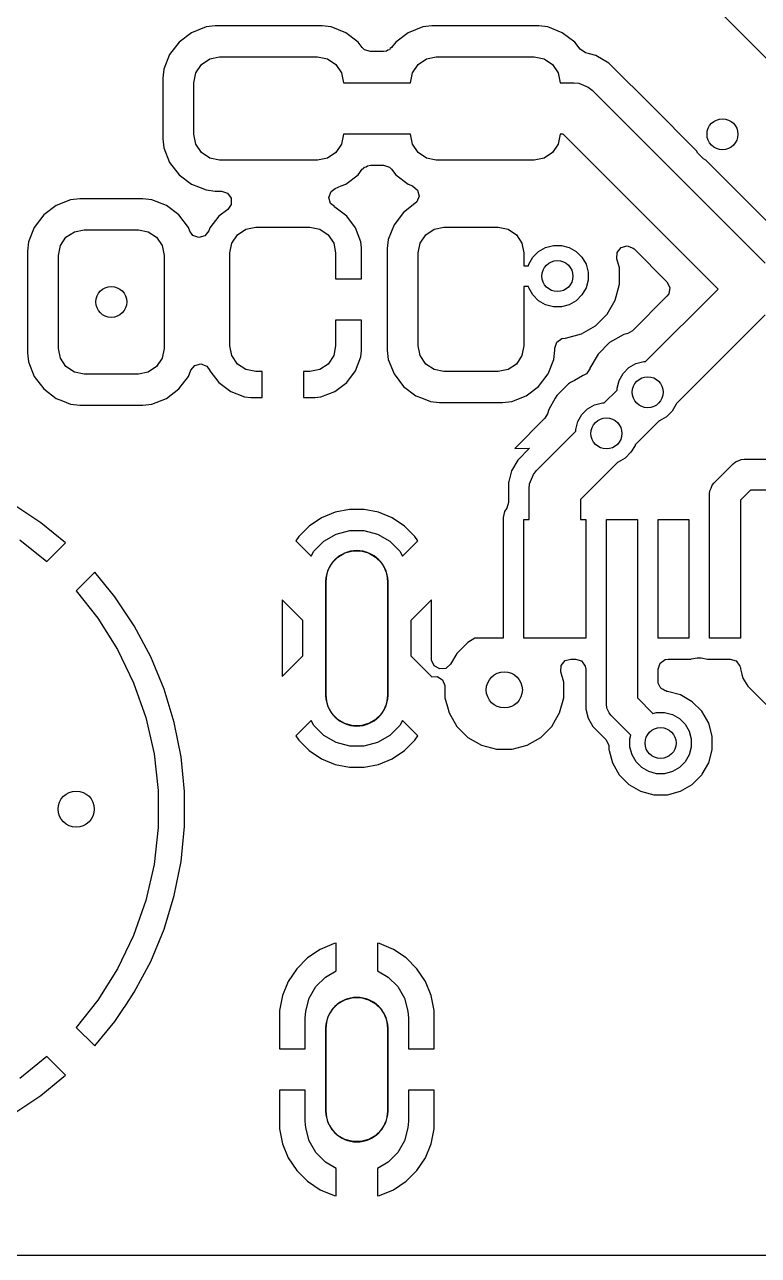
# Model space of a CAD drawing. Extents: x 0.23 to 2.17, y 0.23 to 2.17.
# Drawn here: x 0.4748 to 0.7548, y 0.2297 to 0.6993 of the extents above; entities that cross this region are included whole.
import ezdxf

# ---------------------------------------------------------------- set-up
doc = ezdxf.new("R2010")
doc.units = 0
doc.header["$MEASUREMENT"] = 0
doc.layers.add('BLACK', color=7, linetype='CONTINUOUS')

msp = doc.modelspace()

# ---------------------------------------------------------------- linework, layer by layer
at = {"layer": 'BLACK', "linetype": 'CONTINUOUS'}
for p, q in [((0.73778, 0.70648), (0.76623, 0.67803)), ((0.53849, 0.69623), (0.53374, 0.69263)), ((0.54403, 0.69842), (0.53849, 0.69623)), ((0.53849, 0.69623), (0.53849, 0.69623)), ((0.54752, 0.69884), (0.54403, 0.69842)), ((0.58831, 0.69884), (0.54752, 0.69884)), ((0.54752, 0.69884), (0.54752, 0.69884)), ((0.59179, 0.69842), (0.58831, 0.69884)), ((0.58831, 0.69884), (0.58831, 0.69884)), ((0.59734, 0.69623), (0.59179, 0.69842)), ((0.60208, 0.69263), (0.59734, 0.69623)), ((0.59734, 0.69623), (0.59734, 0.69623)), ((0.59734, 0.69623), (0.59734, 0.69623)), ((0.62117, 0.69623), (0.61642, 0.69263)), ((0.62671, 0.69842), (0.62117, 0.69623)), ((0.62117, 0.69623), (0.62117, 0.69623)), ((0.63019, 0.69884), (0.62671, 0.69842)), ((0.67099, 0.69884), (0.63019, 0.69884)), ((0.63019, 0.69884), (0.63019, 0.69884)), ((0.67447, 0.69842), (0.67099, 0.69884)), ((0.67099, 0.69884), (0.67099, 0.69884)), ((0.68001, 0.69623), (0.67447, 0.69842)), ((0.68476, 0.69263), (0.68001, 0.69623)), ((0.68001, 0.69623), (0.68001, 0.69623)), ((0.68001, 0.69623), (0.68001, 0.69623)), ((0.53374, 0.69263), (0.53014, 0.68789)), ((0.53374, 0.69263), (0.53374, 0.69263)), ((0.60367, 0.69054), (0.60208, 0.69263)), ((0.60449, 0.68974), (0.60367, 0.69054)), ((0.61483, 0.69054), (0.61436, 0.69021)), ((0.61642, 0.69263), (0.61483, 0.69054)), ((0.61642, 0.69263), (0.61642, 0.69263)), ((0.68677, 0.68999), (0.68476, 0.69263)), ((0.68476, 0.69263), (0.68476, 0.69263)), ((0.68476, 0.69263), (0.68476, 0.69263)), ((0.53014, 0.68789), (0.52796, 0.68235)), ((0.53014, 0.68789), (0.53014, 0.68789)), ((0.54225, 0.68413), (0.54545, 0.68626)), ((0.54545, 0.68626), (0.54921, 0.68701)), ((0.54921, 0.68701), (0.58661, 0.68701)), ((0.58661, 0.68701), (0.59038, 0.68626)), ((0.59038, 0.68626), (0.59357, 0.68413)), ((0.60678, 0.689), (0.60449, 0.68974)), ((0.61173, 0.689), (0.60678, 0.689)), ((0.61285, 0.68916), (0.61173, 0.689)), ((0.61339, 0.68954), (0.61285, 0.68916)), ((0.61402, 0.68974), (0.61339, 0.68954)), ((0.61436, 0.69021), (0.61402, 0.68974)), ((0.62493, 0.68413), (0.62812, 0.68626)), ((0.62812, 0.68626), (0.63189, 0.68701)), ((0.63189, 0.68701), (0.66929, 0.68701)), ((0.66929, 0.68701), (0.67306, 0.68626)), ((0.67306, 0.68626), (0.67625, 0.68413)), ((0.68685, 0.68989), (0.68677, 0.68999)), ((0.68887, 0.68858), (0.68685, 0.68989)), ((0.69043, 0.68816), (0.68887, 0.68858)), ((0.69281, 0.68752), (0.69043, 0.68816)), ((0.69043, 0.68816), (0.69043, 0.68816)), ((0.69776, 0.68467), (0.69281, 0.68752)), ((0.69281, 0.68752), (0.69281, 0.68752)), ((0.69281, 0.68752), (0.69281, 0.68752)), ((0.52796, 0.68235), (0.52754, 0.67886)), ((0.54012, 0.68093), (0.54225, 0.68413)), ((0.59357, 0.68413), (0.59571, 0.68093)), ((0.6228, 0.68093), (0.62493, 0.68413)), ((0.67625, 0.68413), (0.67838, 0.68093)), ((0.71501, 0.66741), (0.69776, 0.68467)), ((0.52754, 0.67886), (0.52754, 0.65578)), ((0.53937, 0.67717), (0.54012, 0.68093)), ((0.53937, 0.65748), (0.53937, 0.67717)), ((0.59571, 0.68093), (0.59646, 0.67717)), ((0.59646, 0.67717), (0.62205, 0.67717)), ((0.62205, 0.67717), (0.6228, 0.68093)), ((0.67838, 0.68093), (0.67913, 0.67717)), ((0.67913, 0.67717), (0.68445, 0.67717)), ((0.68445, 0.67717), (0.68637, 0.67698)), ((0.68637, 0.67698), (0.68992, 0.67551)), ((0.68992, 0.67551), (0.68992, 0.67551)), ((0.68992, 0.67551), (0.69141, 0.67428)), ((0.69141, 0.67428), (0.75742, 0.60827)), ((0.73012, 0.6523), (0.71501, 0.66741)), ((0.54012, 0.65371), (0.53937, 0.65748)), ((0.59646, 0.65748), (0.59571, 0.65371)), ((0.62205, 0.65748), (0.59646, 0.65748)), ((0.6228, 0.65371), (0.62205, 0.65748)), ((0.67913, 0.65748), (0.67838, 0.65371)), ((0.68037, 0.65748), (0.67913, 0.65748)), ((0.73943, 0.59843), (0.68037, 0.65748)), ((0.52754, 0.65578), (0.52796, 0.6523)), ((0.54225, 0.65052), (0.54012, 0.65371)), ((0.59571, 0.65371), (0.59357, 0.65052)), ((0.62493, 0.65052), (0.6228, 0.65371)), ((0.67838, 0.65371), (0.67625, 0.65052)), ((0.52796, 0.6523), (0.53014, 0.64676)), ((0.54545, 0.64839), (0.54225, 0.65052)), ((0.54921, 0.64764), (0.54545, 0.64839)), ((0.59038, 0.64839), (0.58661, 0.64764)), ((0.59357, 0.65052), (0.59038, 0.64839)), ((0.62812, 0.64839), (0.62493, 0.65052)), ((0.63189, 0.64764), (0.62812, 0.64839)), ((0.67306, 0.64839), (0.66929, 0.64764)), ((0.67625, 0.65052), (0.67306, 0.64839)), ((0.73128, 0.65114), (0.73012, 0.6523)), ((0.73177, 0.65029), (0.73128, 0.65114)), ((0.73395, 0.64811), (0.73177, 0.65029)), ((0.7348, 0.64762), (0.73395, 0.64811)), ((0.53014, 0.64676), (0.53014, 0.64676)), ((0.53014, 0.64676), (0.53014, 0.64676)), ((0.53014, 0.64676), (0.53374, 0.64201)), ((0.58661, 0.64764), (0.54921, 0.64764)), ((0.60208, 0.64201), (0.60367, 0.64411)), ((0.60367, 0.64411), (0.60415, 0.64444)), ((0.60415, 0.64444), (0.60449, 0.64491)), ((0.60449, 0.64491), (0.60511, 0.64511)), ((0.60511, 0.64511), (0.60565, 0.64548)), ((0.60565, 0.64548), (0.60678, 0.64565)), ((0.60678, 0.64565), (0.61173, 0.64565)), ((0.61173, 0.64565), (0.61402, 0.64491)), ((0.61402, 0.64491), (0.61483, 0.64411)), ((0.61483, 0.64411), (0.61642, 0.64201)), ((0.66929, 0.64764), (0.63189, 0.64764)), ((0.76118, 0.62124), (0.7348, 0.64762)), ((0.53374, 0.64201), (0.53849, 0.63841)), ((0.59734, 0.63841), (0.60208, 0.64201)), ((0.61642, 0.64201), (0.62117, 0.63841)), ((0.53849, 0.63841), (0.53849, 0.63841)), ((0.53849, 0.63841), (0.53849, 0.63841)), ((0.53849, 0.63841), (0.54114, 0.63737)), ((0.54114, 0.63737), (0.54403, 0.63623)), ((0.54403, 0.63623), (0.54752, 0.63581)), ((0.54752, 0.63581), (0.54752, 0.63581)), ((0.54752, 0.63581), (0.54996, 0.63581)), ((0.54996, 0.63581), (0.55225, 0.63506)), ((0.55225, 0.63506), (0.55367, 0.63311)), ((0.5909, 0.63339), (0.59175, 0.63564)), ((0.59175, 0.63564), (0.59337, 0.63685)), ((0.59337, 0.63685), (0.59565, 0.63775)), ((0.59565, 0.63775), (0.59734, 0.63841)), ((0.62117, 0.63841), (0.62285, 0.63775)), ((0.62285, 0.63775), (0.62471, 0.63621)), ((0.62471, 0.63621), (0.62531, 0.63388)), ((0.48682, 0.63029), (0.48207, 0.62669)), ((0.49236, 0.63248), (0.48682, 0.63029)), ((0.48682, 0.63029), (0.48682, 0.63029)), ((0.49584, 0.63289), (0.49236, 0.63248)), ((0.51991, 0.63289), (0.49584, 0.63289)), ((0.49584, 0.63289), (0.49584, 0.63289)), ((0.52339, 0.63248), (0.51991, 0.63289)), ((0.51991, 0.63289), (0.51991, 0.63289)), ((0.52893, 0.63029), (0.52339, 0.63248)), ((0.53368, 0.62669), (0.52893, 0.63029)), ((0.52893, 0.63029), (0.52893, 0.63029)), ((0.52893, 0.63029), (0.52893, 0.63029)), ((0.55367, 0.6307), (0.5523, 0.62879)), ((0.55367, 0.63311), (0.55367, 0.6307)), ((0.59155, 0.63107), (0.5909, 0.63339)), ((0.59301, 0.62991), (0.59155, 0.63107)), ((0.59295, 0.62979), (0.59301, 0.62991)), ((0.59319, 0.62966), (0.59295, 0.62979)), ((0.59772, 0.62627), (0.59319, 0.62966)), ((0.62378, 0.63101), (0.61937, 0.62767)), ((0.62443, 0.63164), (0.62378, 0.63101)), ((0.62531, 0.63388), (0.62443, 0.63164)), ((0.48207, 0.62669), (0.47847, 0.62194)), ((0.48207, 0.62669), (0.48207, 0.62669)), ((0.53728, 0.62194), (0.53368, 0.62669)), ((0.54893, 0.62627), (0.54554, 0.62174)), ((0.5523, 0.62879), (0.54893, 0.62627)), ((0.54893, 0.62627), (0.54893, 0.62627)), ((0.60112, 0.62174), (0.59772, 0.62627)), ((0.59772, 0.62627), (0.59772, 0.62627)), ((0.61937, 0.62767), (0.61577, 0.62293)), ((0.61937, 0.62767), (0.61937, 0.62767)), ((0.47847, 0.62194), (0.47628, 0.6164)), ((0.47847, 0.62194), (0.47847, 0.62194)), ((0.49058, 0.61818), (0.49377, 0.62031)), ((0.49377, 0.62031), (0.49754, 0.62106)), ((0.49754, 0.62106), (0.51821, 0.62106)), ((0.51821, 0.62106), (0.52198, 0.62031)), ((0.52198, 0.62031), (0.52517, 0.61818)), ((0.53784, 0.62053), (0.53728, 0.62194)), ((0.53904, 0.61891), (0.53784, 0.62053)), ((0.54511, 0.6206), (0.54361, 0.61871)), ((0.54554, 0.62174), (0.54511, 0.6206)), ((0.54554, 0.62174), (0.54554, 0.62174)), ((0.55603, 0.61916), (0.55923, 0.6213)), ((0.55923, 0.6213), (0.56299, 0.62205)), ((0.56299, 0.62205), (0.58366, 0.62205)), ((0.58366, 0.62205), (0.58743, 0.6213)), ((0.58743, 0.6213), (0.59062, 0.61916)), ((0.60309, 0.61643), (0.60112, 0.62174)), ((0.60112, 0.62174), (0.60112, 0.62174)), ((0.61577, 0.62293), (0.61359, 0.61738)), ((0.61577, 0.62293), (0.61577, 0.62293)), ((0.62788, 0.61916), (0.63108, 0.6213)), ((0.63108, 0.6213), (0.63484, 0.62205)), ((0.63484, 0.62205), (0.65551, 0.62205)), ((0.65551, 0.62205), (0.65928, 0.6213)), ((0.65928, 0.6213), (0.66247, 0.61916)), ((0.47628, 0.6164), (0.47587, 0.61292)), ((0.48845, 0.61499), (0.49058, 0.61818)), ((0.52517, 0.61818), (0.5273, 0.61499)), ((0.54129, 0.61807), (0.53904, 0.61891)), ((0.54361, 0.61871), (0.54129, 0.61807)), ((0.55315, 0.6122), (0.5539, 0.61597)), ((0.5539, 0.61597), (0.55603, 0.61916)), ((0.59062, 0.61916), (0.59275, 0.61597)), ((0.59275, 0.61597), (0.5935, 0.6122)), ((0.60335, 0.61409), (0.60309, 0.61643)), ((0.60309, 0.61643), (0.60309, 0.61643)), ((0.61359, 0.61738), (0.61317, 0.6139)), ((0.625, 0.6122), (0.62575, 0.61597)), ((0.62575, 0.61597), (0.62788, 0.61916)), ((0.66247, 0.61916), (0.66461, 0.61597)), ((0.66461, 0.61597), (0.66535, 0.6122)), ((0.47587, 0.61292), (0.47587, 0.57409)), ((0.4877, 0.61122), (0.48845, 0.61499)), ((0.4877, 0.57579), (0.4877, 0.61122)), ((0.5273, 0.61499), (0.52805, 0.61122)), ((0.52805, 0.61122), (0.52805, 0.57579)), ((0.55315, 0.57677), (0.55315, 0.6122)), ((0.5935, 0.6122), (0.5935, 0.60236)), ((0.60335, 0.60236), (0.60335, 0.61409)), ((0.61317, 0.6139), (0.61317, 0.57507)), ((0.625, 0.57677), (0.625, 0.6122)), ((0.66535, 0.6122), (0.66535, 0.60728)), ((0.66724, 0.60787), (0.66878, 0.61054)), ((0.66878, 0.61054), (0.67096, 0.61272)), ((0.67096, 0.61272), (0.67363, 0.61426)), ((0.67363, 0.61426), (0.67661, 0.61506)), ((0.67661, 0.61506), (0.67969, 0.61506)), ((0.67969, 0.61506), (0.68267, 0.61426)), ((0.68267, 0.61426), (0.68534, 0.61272)), ((0.68534, 0.61272), (0.68752, 0.61054)), ((0.68752, 0.61054), (0.68906, 0.60787)), ((0.70085, 0.60999), (0.70097, 0.6124)), ((0.70097, 0.6124), (0.70249, 0.61427)), ((0.70249, 0.61427), (0.70481, 0.61489)), ((0.70481, 0.61489), (0.70706, 0.61403)), ((0.70706, 0.61403), (0.70737, 0.61376)), ((0.70737, 0.61376), (0.71994, 0.60118)), ((0.66535, 0.60728), (0.66708, 0.60728)), ((0.66708, 0.60728), (0.66724, 0.60787)), ((0.68906, 0.60787), (0.68986, 0.60489)), ((0.70179, 0.60646), (0.70085, 0.60999)), ((0.70179, 0.60023), (0.70179, 0.60646)), ((0.5935, 0.60236), (0.60335, 0.60236)), ((0.60335, 0.60236), (0.60335, 0.60236)), ((0.68986, 0.6018), (0.68906, 0.59883)), ((0.68986, 0.60489), (0.68986, 0.6018)), ((0.71994, 0.60118), (0.72103, 0.59903)), ((0.66708, 0.59941), (0.66535, 0.59941)), ((0.66535, 0.59941), (0.66535, 0.57677)), ((0.66724, 0.59883), (0.66708, 0.59941)), ((0.66878, 0.59616), (0.66724, 0.59883)), ((0.68906, 0.59883), (0.68752, 0.59616)), ((0.70018, 0.59422), (0.70179, 0.60023)), ((0.71177, 0.57077), (0.73943, 0.59843)), ((0.72066, 0.59666), (0.71994, 0.59567)), ((0.72103, 0.59903), (0.72066, 0.59666)), ((0.67096, 0.59398), (0.66878, 0.59616)), ((0.67363, 0.59243), (0.67096, 0.59398)), ((0.67661, 0.59164), (0.67363, 0.59243)), ((0.68267, 0.59243), (0.67969, 0.59164)), ((0.68534, 0.59398), (0.68267, 0.59243)), ((0.68752, 0.59616), (0.68534, 0.59398)), ((0.69707, 0.58883), (0.70018, 0.59422)), ((0.71994, 0.59567), (0.70678, 0.58251)), ((0.67969, 0.59164), (0.67661, 0.59164)), ((0.69267, 0.58443), (0.69707, 0.58883)), ((0.75742, 0.58858), (0.72356, 0.55472)), ((0.60335, 0.58661), (0.5935, 0.58661)), ((0.5935, 0.58661), (0.5935, 0.57677)), ((0.60335, 0.57489), (0.60335, 0.58661)), ((0.60335, 0.58661), (0.60335, 0.58661)), ((0.68727, 0.58132), (0.69267, 0.58443)), ((0.70678, 0.58251), (0.70504, 0.5815)), ((0.67719, 0.57581), (0.67793, 0.5781)), ((0.67793, 0.5781), (0.67988, 0.57951)), ((0.67988, 0.57951), (0.68108, 0.5797)), ((0.68108, 0.5797), (0.68126, 0.5797)), ((0.68126, 0.5797), (0.68727, 0.58132)), ((0.68126, 0.5797), (0.68126, 0.5797)), ((0.69808, 0.57797), (0.69368, 0.57357)), ((0.70347, 0.58109), (0.69808, 0.57797)), ((0.70504, 0.5815), (0.70347, 0.58109)), ((0.47587, 0.57409), (0.47628, 0.57061)), ((0.48845, 0.57202), (0.4877, 0.57579)), ((0.52805, 0.57579), (0.5273, 0.57202)), ((0.5539, 0.57301), (0.55315, 0.57677)), ((0.55603, 0.56981), (0.5539, 0.57301)), ((0.59275, 0.57301), (0.59062, 0.56981)), ((0.5935, 0.57677), (0.59275, 0.57301)), ((0.60309, 0.57254), (0.60335, 0.57489)), ((0.61317, 0.57507), (0.61359, 0.57159)), ((0.62575, 0.57301), (0.625, 0.57677)), ((0.62788, 0.56981), (0.62575, 0.57301)), ((0.66461, 0.57301), (0.66247, 0.56981)), ((0.66535, 0.57677), (0.66461, 0.57301)), ((0.67677, 0.57159), (0.67719, 0.57507)), ((0.67719, 0.57507), (0.67719, 0.57581)), ((0.69368, 0.57357), (0.69057, 0.56818)), ((0.47628, 0.57061), (0.47847, 0.56507)), ((0.49058, 0.56883), (0.48845, 0.57202)), ((0.49377, 0.56669), (0.49058, 0.56883)), ((0.52517, 0.56883), (0.52198, 0.56669)), ((0.5273, 0.57202), (0.52517, 0.56883)), ((0.53821, 0.56743), (0.53975, 0.56929)), ((0.53975, 0.56929), (0.54208, 0.5699)), ((0.54208, 0.5699), (0.54432, 0.56901)), ((0.54432, 0.56901), (0.54549, 0.56737)), ((0.55923, 0.56768), (0.55603, 0.56981)), ((0.59062, 0.56981), (0.58743, 0.56768)), ((0.60112, 0.56724), (0.60309, 0.57254)), ((0.60309, 0.57254), (0.60309, 0.57254)), ((0.61359, 0.57159), (0.61577, 0.56605)), ((0.63108, 0.56768), (0.62788, 0.56981)), ((0.66247, 0.56981), (0.65928, 0.56768)), ((0.67458, 0.56605), (0.67677, 0.57159)), ((0.70323, 0.56625), (0.70541, 0.56843)), ((0.70541, 0.56843), (0.70808, 0.56997)), ((0.70808, 0.56997), (0.71106, 0.57077)), ((0.71106, 0.57077), (0.71177, 0.57077)), ((0.47847, 0.56507), (0.47847, 0.56507)), ((0.47847, 0.56507), (0.47847, 0.56507)), ((0.47847, 0.56507), (0.48207, 0.56032)), ((0.49754, 0.56594), (0.49377, 0.56669)), ((0.51821, 0.56594), (0.49754, 0.56594)), ((0.52198, 0.56669), (0.51821, 0.56594)), ((0.53368, 0.56032), (0.53728, 0.56507)), ((0.53728, 0.56507), (0.53821, 0.56743)), ((0.54549, 0.56737), (0.54554, 0.56724)), ((0.54554, 0.56724), (0.54554, 0.56724)), ((0.54554, 0.56724), (0.54893, 0.56271)), ((0.56299, 0.56693), (0.55923, 0.56768)), ((0.56545, 0.56693), (0.56299, 0.56693)), ((0.56545, 0.55709), (0.56545, 0.56693)), ((0.58366, 0.56693), (0.5812, 0.56693)), ((0.5812, 0.56693), (0.5812, 0.55709)), ((0.58743, 0.56768), (0.58366, 0.56693)), ((0.59772, 0.56271), (0.60112, 0.56724)), ((0.60112, 0.56724), (0.60112, 0.56724)), ((0.61577, 0.56605), (0.61577, 0.56605)), ((0.61577, 0.56605), (0.61577, 0.56605)), ((0.61577, 0.56605), (0.61937, 0.5613)), ((0.63484, 0.56693), (0.63108, 0.56768)), ((0.65551, 0.56693), (0.63484, 0.56693)), ((0.65928, 0.56768), (0.65551, 0.56693)), ((0.67098, 0.5613), (0.67458, 0.56605)), ((0.68463, 0.56355), (0.68317, 0.56271)), ((0.68773, 0.56534), (0.68463, 0.56355)), ((0.68779, 0.56536), (0.68773, 0.56534)), ((0.68773, 0.56534), (0.68773, 0.56534)), ((0.6879, 0.56541), (0.68779, 0.56536)), ((0.68796, 0.56544), (0.6879, 0.56541)), ((0.68924, 0.56609), (0.68796, 0.56544)), ((0.68796, 0.56544), (0.68796, 0.56544)), ((0.69045, 0.56795), (0.68924, 0.56609)), ((0.69047, 0.56794), (0.69045, 0.56795)), ((0.69052, 0.56807), (0.69047, 0.56794)), ((0.69055, 0.56811), (0.69052, 0.56807)), ((0.69057, 0.56818), (0.69055, 0.56811)), ((0.69057, 0.56818), (0.69057, 0.56818)), ((0.70089, 0.5606), (0.70169, 0.56357)), ((0.70169, 0.56357), (0.70323, 0.56625)), ((0.48207, 0.56032), (0.48682, 0.55672)), ((0.52893, 0.55672), (0.53368, 0.56032)), ((0.54893, 0.56271), (0.54893, 0.56271)), ((0.54893, 0.56271), (0.55346, 0.55932)), ((0.55346, 0.55932), (0.55346, 0.55932)), ((0.55346, 0.55932), (0.55876, 0.55734)), ((0.58789, 0.55734), (0.59319, 0.55932)), ((0.59319, 0.55932), (0.59772, 0.56271)), ((0.59319, 0.55932), (0.59319, 0.55932)), ((0.59772, 0.56271), (0.59772, 0.56271)), ((0.61937, 0.5613), (0.62412, 0.5577)), ((0.66623, 0.5577), (0.67098, 0.5613)), ((0.68233, 0.56223), (0.67873, 0.55863)), ((0.68317, 0.56271), (0.68233, 0.56223)), ((0.69602, 0.55502), (0.70089, 0.55989)), ((0.70089, 0.55989), (0.70089, 0.5606)), ((0.48682, 0.55672), (0.48682, 0.55672)), ((0.48682, 0.55672), (0.48682, 0.55672)), ((0.48682, 0.55672), (0.48921, 0.55577)), ((0.48921, 0.55577), (0.49236, 0.55453)), ((0.49236, 0.55453), (0.49584, 0.55411)), ((0.51991, 0.55411), (0.52339, 0.55453)), ((0.52339, 0.55453), (0.52893, 0.55672)), ((0.55876, 0.55734), (0.55876, 0.55734)), ((0.55876, 0.55734), (0.56111, 0.55709)), ((0.56111, 0.55709), (0.56545, 0.55709)), ((0.56545, 0.55709), (0.56545, 0.55709)), ((0.5812, 0.55709), (0.5812, 0.55709)), ((0.5812, 0.55709), (0.58554, 0.55709)), ((0.58554, 0.55709), (0.58789, 0.55734)), ((0.58789, 0.55734), (0.58789, 0.55734)), ((0.62412, 0.5577), (0.62412, 0.5577)), ((0.62412, 0.5577), (0.62412, 0.5577)), ((0.62412, 0.5577), (0.62624, 0.55687)), ((0.62624, 0.55687), (0.62966, 0.55552)), ((0.62966, 0.55552), (0.63315, 0.5551)), ((0.63315, 0.5551), (0.63315, 0.5551)), ((0.63315, 0.5551), (0.65721, 0.5551)), ((0.65721, 0.5551), (0.66069, 0.55552)), ((0.65721, 0.5551), (0.65721, 0.5551)), ((0.66069, 0.55552), (0.66623, 0.5577)), ((0.67731, 0.55675), (0.67482, 0.55243)), ((0.67793, 0.55782), (0.67731, 0.55675)), ((0.67731, 0.55675), (0.67731, 0.55675)), ((0.67873, 0.55863), (0.67793, 0.55782)), ((0.67873, 0.55863), (0.67873, 0.55863)), ((0.68966, 0.55268), (0.69233, 0.55422)), ((0.69233, 0.55422), (0.69531, 0.55502)), ((0.69531, 0.55502), (0.69602, 0.55502)), ((0.72351, 0.55454), (0.72197, 0.55187)), ((0.72356, 0.55472), (0.72351, 0.55454)), ((0.49584, 0.55411), (0.49584, 0.55411)), ((0.49584, 0.55411), (0.51991, 0.55411)), ((0.51991, 0.55411), (0.51991, 0.55411)), ((0.6744, 0.55087), (0.67339, 0.54912)), ((0.67482, 0.55243), (0.6744, 0.55087)), ((0.67482, 0.55243), (0.67482, 0.55243)), ((0.68594, 0.54783), (0.68748, 0.5505)), ((0.68748, 0.5505), (0.68966, 0.55268)), ((0.71979, 0.54968), (0.71712, 0.54814)), ((0.72197, 0.55187), (0.71979, 0.54968)), ((0.67339, 0.54912), (0.66191, 0.53764)), ((0.68514, 0.54485), (0.68594, 0.54783)), ((0.68514, 0.54414), (0.68514, 0.54485)), ((0.71693, 0.54809), (0.70781, 0.53897)), ((0.71712, 0.54814), (0.71693, 0.54809)), ((0.67021, 0.5292), (0.68514, 0.54414)), ((0.66191, 0.53764), (0.66749, 0.53765)), ((0.66749, 0.53765), (0.66297, 0.53313)), ((0.70622, 0.53612), (0.70404, 0.53394)), ((0.70776, 0.53879), (0.70622, 0.53612)), ((0.70781, 0.53897), (0.70776, 0.53879)), ((0.66297, 0.53313), (0.66064, 0.52909)), ((0.66297, 0.53313), (0.66297, 0.53313)), ((0.70119, 0.53235), (0.68701, 0.51817)), ((0.70137, 0.5324), (0.70119, 0.53235)), ((0.70404, 0.53394), (0.70137, 0.5324)), ((0.73795, 0.52445), (0.74523, 0.53173)), ((0.74523, 0.53173), (0.74613, 0.53247)), ((0.74613, 0.53247), (0.74773, 0.53313)), ((0.74773, 0.53313), (0.74826, 0.53335)), ((0.74826, 0.53335), (0.74941, 0.53346)), ((0.74941, 0.53346), (0.76083, 0.53346)), ((0.66064, 0.52909), (0.65954, 0.52498)), ((0.66064, 0.52909), (0.66064, 0.52909)), ((0.66064, 0.52909), (0.66064, 0.52909)), ((0.66751, 0.52416), (0.66898, 0.52771)), ((0.66898, 0.52771), (0.67021, 0.5292)), ((0.66898, 0.52771), (0.66898, 0.52771)), ((0.65954, 0.52498), (0.65943, 0.52458)), ((0.65943, 0.52458), (0.65943, 0.51696)), ((0.66732, 0.52224), (0.66751, 0.52416)), ((0.66732, 0.51043), (0.66732, 0.52224)), ((0.73622, 0.52028), (0.73633, 0.52143)), ((0.73633, 0.52143), (0.73677, 0.52247)), ((0.73677, 0.52247), (0.73722, 0.52356)), ((0.73722, 0.52356), (0.73795, 0.52445)), ((0.75186, 0.52165), (0.74803, 0.51783)), ((0.77314, 0.52165), (0.75186, 0.52165)), ((0.48101, 0.50923), (0.46991, 0.51664)), ((0.65943, 0.51696), (0.65877, 0.51479)), ((0.68701, 0.51817), (0.68701, 0.51043)), ((0.73622, 0.51043), (0.73622, 0.52028)), ((0.74803, 0.51783), (0.74803, 0.51043)), ((0.59325, 0.51327), (0.58805, 0.51112)), ((0.59876, 0.51437), (0.59325, 0.51327)), ((0.59325, 0.51327), (0.59325, 0.51327)), ((0.60439, 0.51437), (0.59876, 0.51437)), ((0.6099, 0.51327), (0.60439, 0.51437)), ((0.61509, 0.51112), (0.6099, 0.51327)), ((0.65792, 0.51351), (0.65746, 0.51121)), ((0.65877, 0.51479), (0.65792, 0.51351)), ((0.65792, 0.51351), (0.65792, 0.51351)), ((0.49039, 0.50153), (0.48101, 0.50923)), ((0.58338, 0.508), (0.5794, 0.50402)), ((0.58805, 0.51112), (0.58338, 0.508)), ((0.58338, 0.508), (0.58338, 0.508)), ((0.58805, 0.51112), (0.58805, 0.51112)), ((0.61977, 0.508), (0.61509, 0.51112)), ((0.62375, 0.50402), (0.61977, 0.508)), ((0.61977, 0.508), (0.61977, 0.508)), ((0.65746, 0.51121), (0.65746, 0.51121)), ((0.65746, 0.51121), (0.65746, 0.51043)), ((0.65746, 0.51043), (0.65748, 0.51043)), ((0.65748, 0.51043), (0.65748, 0.46516)), ((0.66535, 0.46516), (0.66535, 0.51043)), ((0.66535, 0.51043), (0.66732, 0.51043)), ((0.68701, 0.51043), (0.68898, 0.51043)), ((0.68898, 0.51043), (0.68898, 0.46516)), ((0.69685, 0.46516), (0.69685, 0.51043)), ((0.69685, 0.51043), (0.70866, 0.51043)), ((0.70866, 0.51043), (0.70866, 0.4878)), ((0.71654, 0.46516), (0.71654, 0.51043)), ((0.71654, 0.51043), (0.72835, 0.51043)), ((0.72835, 0.51043), (0.72835, 0.46516)), ((0.73622, 0.46516), (0.73622, 0.51043)), ((0.74803, 0.51043), (0.74803, 0.46516)), ((0.4729, 0.50275), (0.48331, 0.49445)), ((0.5794, 0.50402), (0.57829, 0.50236)), ((0.58899, 0.50222), (0.59366, 0.50492)), ((0.59366, 0.50492), (0.59888, 0.50632)), ((0.59888, 0.50632), (0.60427, 0.50632)), ((0.60427, 0.50632), (0.60948, 0.50492)), ((0.60948, 0.50492), (0.61416, 0.50222)), ((0.62486, 0.50236), (0.62375, 0.50402)), ((0.62375, 0.50402), (0.62375, 0.50402)), ((0.48331, 0.49445), (0.49039, 0.50153)), ((0.57829, 0.50236), (0.5841, 0.49655)), ((0.5841, 0.49655), (0.58518, 0.49841)), ((0.58518, 0.49841), (0.58899, 0.50222)), ((0.59705, 0.49772), (0.60003, 0.49852)), ((0.60003, 0.49852), (0.60312, 0.49852)), ((0.60312, 0.49852), (0.60609, 0.49772)), ((0.61416, 0.50222), (0.61797, 0.49841)), ((0.61797, 0.49841), (0.61905, 0.49655)), ((0.61905, 0.49655), (0.62486, 0.50236)), ((0.59066, 0.49133), (0.5922, 0.494)), ((0.5922, 0.494), (0.59438, 0.49618)), ((0.59438, 0.49618), (0.59705, 0.49772)), ((0.60609, 0.49772), (0.60876, 0.49618)), ((0.60876, 0.49618), (0.61095, 0.494)), ((0.61095, 0.494), (0.61249, 0.49133)), ((0.50153, 0.49039), (0.49445, 0.48331)), ((0.50923, 0.48101), (0.50153, 0.49039)), ((0.58986, 0.48835), (0.59066, 0.49133)), ((0.61249, 0.49133), (0.61328, 0.48835)), ((0.58976, 0.48681), (0.58986, 0.48835)), ((0.58976, 0.4435), (0.58976, 0.48681)), ((0.61328, 0.48835), (0.61339, 0.48681)), ((0.61339, 0.48681), (0.61339, 0.4435)), ((0.70866, 0.4878), (0.70866, 0.44241)), ((0.49445, 0.48331), (0.50275, 0.4729)), ((0.50976, 0.48022), (0.50923, 0.48101)), ((0.51664, 0.46991), (0.50976, 0.48022)), ((0.50976, 0.48022), (0.50976, 0.48022)), ((0.58091, 0.47191), (0.57303, 0.47978)), ((0.57303, 0.47978), (0.57303, 0.45053)), ((0.63012, 0.47978), (0.62224, 0.47191)), ((0.63012, 0.45726), (0.63012, 0.47978)), ((0.50275, 0.4729), (0.51026, 0.46094)), ((0.52293, 0.45814), (0.51664, 0.46991)), ((0.58091, 0.45841), (0.58091, 0.47191)), ((0.62224, 0.47191), (0.62224, 0.45841)), ((0.64665, 0.46516), (0.64396, 0.4636)), ((0.65748, 0.46516), (0.64665, 0.46516)), ((0.68898, 0.46516), (0.66535, 0.46516)), ((0.69685, 0.43996), (0.69685, 0.46516)), ((0.72835, 0.46516), (0.71654, 0.46516)), ((0.74803, 0.46516), (0.73622, 0.46516)), ((0.51026, 0.46094), (0.51639, 0.44821)), ((0.64396, 0.4636), (0.63974, 0.45938)), ((0.52804, 0.44581), (0.52293, 0.45814)), ((0.52293, 0.45814), (0.52293, 0.45814)), ((0.57303, 0.45053), (0.58091, 0.45841)), ((0.62224, 0.45841), (0.63021, 0.45044)), ((0.63014, 0.45685), (0.63012, 0.45726)), ((0.63112, 0.45465), (0.63014, 0.45685)), ((0.63974, 0.45938), (0.63739, 0.45531)), ((0.67961, 0.45476), (0.68113, 0.45663)), ((0.68113, 0.45663), (0.68325, 0.45726)), ((0.68325, 0.45726), (0.68506, 0.45726)), ((0.68506, 0.45726), (0.68735, 0.45652)), ((0.68735, 0.45652), (0.68877, 0.45457)), ((0.71656, 0.45337), (0.7173, 0.45566)), ((0.7173, 0.45566), (0.71925, 0.45707)), ((0.71925, 0.45707), (0.72045, 0.45726)), ((0.72045, 0.45726), (0.72912, 0.45726)), ((0.72912, 0.45726), (0.72931, 0.4573)), ((0.72912, 0.45726), (0.72912, 0.45726)), ((0.72931, 0.4573), (0.73152, 0.45774)), ((0.73152, 0.45774), (0.73304, 0.45774)), ((0.73304, 0.45774), (0.73544, 0.45726)), ((0.73544, 0.45726), (0.73544, 0.45726)), ((0.73544, 0.45726), (0.73544, 0.45726)), ((0.73544, 0.45726), (0.74411, 0.45726)), ((0.74411, 0.45726), (0.74641, 0.45652)), ((0.74641, 0.45652), (0.74782, 0.45457)), ((0.63321, 0.45345), (0.63112, 0.45465)), ((0.6356, 0.4537), (0.63321, 0.45345)), ((0.63739, 0.45531), (0.6356, 0.4537)), ((0.67949, 0.45236), (0.67961, 0.45476)), ((0.68053, 0.44846), (0.67949, 0.45236)), ((0.68877, 0.45457), (0.68896, 0.45337)), ((0.68896, 0.45337), (0.68896, 0.43814)), ((0.71656, 0.44879), (0.71656, 0.45337)), ((0.74782, 0.45457), (0.74791, 0.45425)), ((0.74791, 0.45425), (0.74801, 0.45381)), ((0.74801, 0.45381), (0.74801, 0.4535)), ((0.74801, 0.4535), (0.74857, 0.45143)), ((0.74857, 0.45143), (0.74858, 0.45137)), ((0.74858, 0.45137), (0.74858, 0.45137)), ((0.74858, 0.45137), (0.74892, 0.45011)), ((0.51639, 0.44821), (0.52106, 0.43488)), ((0.63021, 0.45044), (0.63223, 0.4506)), ((0.63223, 0.4506), (0.63428, 0.44934)), ((0.63428, 0.44934), (0.6352, 0.44712)), ((0.6352, 0.44712), (0.63522, 0.44681)), ((0.63522, 0.44681), (0.63522, 0.44249)), ((0.68053, 0.44249), (0.68053, 0.44846)), ((0.71662, 0.44808), (0.71656, 0.44879)), ((0.71703, 0.44732), (0.71662, 0.44808)), ((0.7173, 0.4465), (0.71703, 0.44732)), ((0.7176, 0.44628), (0.7173, 0.4465)), ((0.71777, 0.44596), (0.7176, 0.44628)), ((0.74892, 0.45011), (0.74895, 0.44999)), ((0.74895, 0.44999), (0.75077, 0.44684)), ((0.75077, 0.44684), (0.76082, 0.43679)), ((0.53192, 0.43304), (0.52804, 0.44581)), ((0.58986, 0.44196), (0.58976, 0.4435)), ((0.59066, 0.43898), (0.58986, 0.44196)), ((0.61328, 0.44196), (0.61249, 0.43898)), ((0.61339, 0.4435), (0.61328, 0.44196)), ((0.63522, 0.44249), (0.63617, 0.43895)), ((0.67899, 0.43673), (0.68053, 0.44249)), ((0.70866, 0.44241), (0.71455, 0.43652)), ((0.71855, 0.44559), (0.71777, 0.44596)), ((0.71925, 0.44508), (0.71855, 0.44559)), ((0.71961, 0.44508), (0.71925, 0.44508)), ((0.71994, 0.44492), (0.71961, 0.44508)), ((0.72011, 0.4449), (0.71994, 0.44492)), ((0.72513, 0.44356), (0.72011, 0.4449)), ((0.72962, 0.44096), (0.72513, 0.44356)), ((0.72513, 0.44356), (0.72513, 0.44356)), ((0.5922, 0.43631), (0.59066, 0.43898)), ((0.61249, 0.43898), (0.61095, 0.43631)), ((0.63617, 0.43895), (0.63676, 0.43673)), ((0.68896, 0.43814), (0.6899, 0.43463)), ((0.69696, 0.43881), (0.69685, 0.43996)), ((0.69717, 0.43831), (0.69696, 0.43881)), ((0.69785, 0.43668), (0.69717, 0.43831)), ((0.71455, 0.43652), (0.71598, 0.43691)), ((0.71598, 0.43691), (0.71906, 0.43691)), ((0.71906, 0.43691), (0.72204, 0.43611)), ((0.73329, 0.4373), (0.72962, 0.44096)), ((0.72962, 0.44096), (0.72962, 0.44096)), ((0.72962, 0.44096), (0.72962, 0.44096)), ((0.73588, 0.4328), (0.73329, 0.4373)), ((0.73329, 0.4373), (0.73329, 0.4373)), ((0.73329, 0.4373), (0.73329, 0.4373)), ((0.52106, 0.43488), (0.5242, 0.4211)), ((0.53328, 0.42619), (0.53192, 0.43304)), ((0.5841, 0.43377), (0.57829, 0.42796)), ((0.58518, 0.43191), (0.5841, 0.43377)), ((0.59438, 0.43413), (0.5922, 0.43631)), ((0.59705, 0.43259), (0.59438, 0.43413)), ((0.60003, 0.43179), (0.59705, 0.43259)), ((0.60609, 0.43259), (0.60312, 0.43179)), ((0.60876, 0.43413), (0.60609, 0.43259)), ((0.61095, 0.43631), (0.60876, 0.43413)), ((0.61905, 0.43377), (0.61797, 0.43191)), ((0.62486, 0.42796), (0.61905, 0.43377)), ((0.63676, 0.43673), (0.63974, 0.43156)), ((0.676, 0.43156), (0.67743, 0.43404)), ((0.67743, 0.43404), (0.67899, 0.43673)), ((0.67899, 0.43673), (0.67899, 0.43673)), ((0.67899, 0.43673), (0.67899, 0.43673)), ((0.6899, 0.43463), (0.6899, 0.43463)), ((0.6899, 0.43463), (0.6899, 0.43463)), ((0.6899, 0.43463), (0.6899, 0.43463)), ((0.6899, 0.43463), (0.69171, 0.43149)), ((0.69858, 0.43578), (0.69785, 0.43668)), ((0.70619, 0.42817), (0.69858, 0.43578)), ((0.72204, 0.43611), (0.72471, 0.43457)), ((0.72471, 0.43457), (0.72689, 0.43239)), ((0.72689, 0.43239), (0.72843, 0.42972)), ((0.73722, 0.42779), (0.73588, 0.4328)), ((0.73588, 0.4328), (0.73588, 0.4328)), ((0.73588, 0.4328), (0.73588, 0.4328)), ((0.57829, 0.42796), (0.5794, 0.42629)), ((0.58899, 0.42809), (0.58518, 0.43191)), ((0.59366, 0.42539), (0.58899, 0.42809)), ((0.60312, 0.43179), (0.60003, 0.43179)), ((0.61416, 0.42809), (0.60948, 0.42539)), ((0.61797, 0.43191), (0.61416, 0.42809)), ((0.62375, 0.42629), (0.62486, 0.42796)), ((0.63974, 0.43156), (0.63974, 0.43156)), ((0.63974, 0.43156), (0.63974, 0.43156)), ((0.63974, 0.43156), (0.64396, 0.42734)), ((0.67179, 0.42734), (0.676, 0.43156)), ((0.69171, 0.43149), (0.69667, 0.42653)), ((0.70581, 0.42674), (0.70619, 0.42817)), ((0.72843, 0.42972), (0.72923, 0.42674)), ((0.73722, 0.4226), (0.73722, 0.42779)), ((0.53452, 0.41995), (0.53328, 0.42619)), ((0.5794, 0.42629), (0.58338, 0.42232)), ((0.59888, 0.424), (0.59366, 0.42539)), ((0.60427, 0.424), (0.59888, 0.424)), ((0.60948, 0.42539), (0.60427, 0.424)), ((0.61977, 0.42232), (0.62375, 0.42629)), ((0.64396, 0.42734), (0.64396, 0.42734)), ((0.64396, 0.42734), (0.64396, 0.42734)), ((0.64396, 0.42734), (0.64913, 0.42436)), ((0.64913, 0.42436), (0.64913, 0.42436)), ((0.64913, 0.42436), (0.64913, 0.42436)), ((0.64913, 0.42436), (0.64913, 0.42436)), ((0.64913, 0.42436), (0.65489, 0.42281)), ((0.65489, 0.42281), (0.65489, 0.42281)), ((0.65489, 0.42281), (0.66086, 0.42281)), ((0.66086, 0.42281), (0.66662, 0.42436)), ((0.66086, 0.42281), (0.66086, 0.42281)), ((0.66662, 0.42436), (0.67179, 0.42734)), ((0.66662, 0.42436), (0.66662, 0.42436)), ((0.66662, 0.42436), (0.66662, 0.42436)), ((0.67179, 0.42734), (0.67179, 0.42734)), ((0.67179, 0.42734), (0.67179, 0.42734)), ((0.69667, 0.42653), (0.69777, 0.42438)), ((0.69777, 0.42438), (0.69781, 0.42377)), ((0.69781, 0.42377), (0.69781, 0.4226)), ((0.70581, 0.42366), (0.70581, 0.42674)), ((0.70661, 0.42068), (0.70581, 0.42366)), ((0.72923, 0.42366), (0.72843, 0.42068)), ((0.72923, 0.42674), (0.72923, 0.42366)), ((0.5242, 0.4211), (0.52579, 0.40706)), ((0.53583, 0.40667), (0.53452, 0.41995)), ((0.58338, 0.42232), (0.58338, 0.42232)), ((0.58338, 0.42232), (0.58805, 0.41919)), ((0.58805, 0.41919), (0.59325, 0.41704)), ((0.6099, 0.41704), (0.61509, 0.41919)), ((0.61509, 0.41919), (0.61509, 0.41919)), ((0.61509, 0.41919), (0.61977, 0.42232)), ((0.61977, 0.42232), (0.61977, 0.42232)), ((0.69781, 0.4226), (0.69789, 0.42232)), ((0.69789, 0.42232), (0.69916, 0.41759)), ((0.70815, 0.41801), (0.70661, 0.42068)), ((0.71033, 0.41583), (0.70815, 0.41801)), ((0.72689, 0.41801), (0.72471, 0.41583)), ((0.72843, 0.42068), (0.72689, 0.41801)), ((0.73588, 0.41759), (0.73722, 0.4226)), ((0.59325, 0.41704), (0.59876, 0.41594)), ((0.59876, 0.41594), (0.59876, 0.41594)), ((0.59876, 0.41594), (0.60439, 0.41594)), ((0.60439, 0.41594), (0.6099, 0.41704)), ((0.60439, 0.41594), (0.60439, 0.41594)), ((0.6099, 0.41704), (0.6099, 0.41704)), ((0.69916, 0.41759), (0.70175, 0.4131)), ((0.713, 0.41428), (0.71033, 0.41583)), ((0.71598, 0.41349), (0.713, 0.41428)), ((0.71906, 0.41349), (0.71598, 0.41349)), ((0.72204, 0.41428), (0.71906, 0.41349)), ((0.72471, 0.41583), (0.72204, 0.41428)), ((0.73329, 0.4131), (0.73344, 0.41337)), ((0.73344, 0.41337), (0.73588, 0.41759)), ((0.73588, 0.41759), (0.73588, 0.41759)), ((0.73588, 0.41759), (0.73588, 0.41759)), ((0.70175, 0.4131), (0.70175, 0.4131)), ((0.70175, 0.4131), (0.70175, 0.4131)), ((0.70175, 0.4131), (0.70542, 0.40943)), ((0.70542, 0.40943), (0.70542, 0.40943)), ((0.70542, 0.40943), (0.70542, 0.40943)), ((0.70542, 0.40943), (0.70991, 0.40683)), ((0.72513, 0.40683), (0.72962, 0.40943)), ((0.72962, 0.40943), (0.73329, 0.4131)), ((0.72962, 0.40943), (0.72962, 0.40943)), ((0.72962, 0.40943), (0.72962, 0.40943)), ((0.52579, 0.40706), (0.52579, 0.39294)), ((0.53583, 0.39333), (0.53583, 0.40667)), ((0.70991, 0.40683), (0.70991, 0.40683)), ((0.70991, 0.40683), (0.70991, 0.40683)), ((0.70991, 0.40683), (0.70991, 0.40683)), ((0.70991, 0.40683), (0.71493, 0.40549)), ((0.71493, 0.40549), (0.71493, 0.40549)), ((0.71493, 0.40549), (0.72011, 0.40549)), ((0.72011, 0.40549), (0.72513, 0.40683)), ((0.72011, 0.40549), (0.72011, 0.40549)), ((0.72513, 0.40683), (0.72513, 0.40683)), ((0.72513, 0.40683), (0.72513, 0.40683)), ((0.52579, 0.39294), (0.5242, 0.3789)), ((0.53452, 0.38005), (0.53583, 0.39333)), ((0.5242, 0.3789), (0.52106, 0.36512)), ((0.53192, 0.36696), (0.53452, 0.38005)), ((0.52804, 0.35419), (0.53192, 0.36696)), ((0.52106, 0.36512), (0.51639, 0.35179)), ((0.52293, 0.34186), (0.52804, 0.35419)), ((0.51639, 0.35179), (0.51026, 0.33906)), ((0.59296, 0.34867), (0.58759, 0.34644)), ((0.5937, 0.34882), (0.59296, 0.34867)), ((0.59296, 0.34867), (0.59296, 0.34867)), ((0.5937, 0.33827), (0.5937, 0.34882)), ((0.61019, 0.34867), (0.60945, 0.34882)), ((0.60945, 0.34882), (0.60945, 0.33827)), ((0.61556, 0.34644), (0.61019, 0.34867)), ((0.61019, 0.34867), (0.61019, 0.34867)), ((0.58275, 0.34321), (0.57864, 0.3391)), ((0.58759, 0.34644), (0.58275, 0.34321)), ((0.6204, 0.34321), (0.61556, 0.34644)), ((0.62451, 0.3391), (0.6204, 0.34321)), ((0.51026, 0.33906), (0.50275, 0.3271)), ((0.51664, 0.33009), (0.52293, 0.34186)), ((0.52293, 0.34186), (0.52293, 0.34186)), ((0.57864, 0.3391), (0.57541, 0.33426)), ((0.58959, 0.33589), (0.5937, 0.33827)), ((0.60945, 0.33827), (0.61356, 0.33589)), ((0.62774, 0.33426), (0.62451, 0.3391)), ((0.57541, 0.33426), (0.57318, 0.32889)), ((0.58596, 0.33226), (0.58959, 0.33589)), ((0.61356, 0.33589), (0.61719, 0.33226)), ((0.62997, 0.32889), (0.62774, 0.33426)), ((0.51361, 0.32554), (0.51664, 0.33009)), ((0.57318, 0.32889), (0.57205, 0.32318)), ((0.57318, 0.32889), (0.57318, 0.32889)), ((0.58339, 0.32781), (0.58596, 0.33226)), ((0.61719, 0.33226), (0.61976, 0.32781)), ((0.62997, 0.32889), (0.62997, 0.32889)), ((0.6311, 0.32318), (0.62997, 0.32889)), ((0.50275, 0.3271), (0.49445, 0.31669)), ((0.51203, 0.32318), (0.51361, 0.32554)), ((0.58206, 0.32284), (0.58339, 0.32781)), ((0.5922, 0.32353), (0.59438, 0.32571)), ((0.59438, 0.32571), (0.59705, 0.32725)), ((0.59705, 0.32725), (0.60003, 0.32805)), ((0.60003, 0.32805), (0.60312, 0.32805)), ((0.60312, 0.32805), (0.60609, 0.32725)), ((0.60609, 0.32725), (0.60876, 0.32571)), ((0.60876, 0.32571), (0.61095, 0.32353)), ((0.61976, 0.32781), (0.62109, 0.32284)), ((0.50923, 0.31899), (0.51203, 0.32318)), ((0.57205, 0.32318), (0.57205, 0.30846)), ((0.58189, 0.32028), (0.58206, 0.32284)), ((0.58189, 0.30846), (0.58189, 0.32028)), ((0.58986, 0.31788), (0.59066, 0.32086)), ((0.59066, 0.32086), (0.5922, 0.32353)), ((0.61095, 0.32353), (0.61249, 0.32086)), ((0.61249, 0.32086), (0.61328, 0.31788)), ((0.62109, 0.32284), (0.62126, 0.32028)), ((0.62126, 0.32028), (0.62126, 0.30846)), ((0.6311, 0.30846), (0.6311, 0.32318)), ((0.6311, 0.32318), (0.6311, 0.32318)), ((0.49445, 0.31669), (0.50153, 0.30961)), ((0.50153, 0.30961), (0.50923, 0.31899)), ((0.50923, 0.31899), (0.50923, 0.31899)), ((0.58976, 0.31634), (0.58986, 0.31788)), ((0.58976, 0.28484), (0.58976, 0.31634)), ((0.61328, 0.31788), (0.61339, 0.31634)), ((0.61339, 0.31634), (0.61339, 0.28484)), ((0.48331, 0.30555), (0.4729, 0.29725)), ((0.49039, 0.29847), (0.48331, 0.30555)), ((0.57205, 0.30846), (0.57205, 0.30846)), ((0.57205, 0.30846), (0.58189, 0.30846)), ((0.62126, 0.30846), (0.6311, 0.30846)), ((0.6311, 0.30846), (0.6311, 0.30846)), ((0.48101, 0.29077), (0.48902, 0.29734)), ((0.48902, 0.29734), (0.49039, 0.29847)), ((0.57205, 0.29272), (0.57205, 0.29272)), ((0.57205, 0.29272), (0.57205, 0.278)), ((0.58189, 0.29272), (0.57205, 0.29272)), ((0.58189, 0.28091), (0.58189, 0.29272)), ((0.6311, 0.29272), (0.62126, 0.29272)), ((0.62126, 0.29272), (0.62126, 0.28091)), ((0.6311, 0.278), (0.6311, 0.29272)), ((0.6311, 0.29272), (0.6311, 0.29272)), ((0.46991, 0.28336), (0.48101, 0.29077)), ((0.48101, 0.29077), (0.48101, 0.29077)), ((0.58986, 0.2833), (0.58976, 0.28484)), ((0.59066, 0.28032), (0.58986, 0.2833)), ((0.61328, 0.2833), (0.61249, 0.28032)), ((0.61339, 0.28484), (0.61328, 0.2833)), ((0.57205, 0.278), (0.57318, 0.27229)), ((0.58206, 0.27834), (0.58189, 0.28091)), ((0.58339, 0.27337), (0.58206, 0.27834)), ((0.5922, 0.27765), (0.59066, 0.28032)), ((0.59438, 0.27547), (0.5922, 0.27765)), ((0.61095, 0.27765), (0.60876, 0.27547)), ((0.61249, 0.28032), (0.61095, 0.27765)), ((0.62109, 0.27834), (0.61976, 0.27337)), ((0.62126, 0.28091), (0.62109, 0.27834)), ((0.62997, 0.27229), (0.6311, 0.278)), ((0.6311, 0.278), (0.6311, 0.278)), ((0.58596, 0.26892), (0.58339, 0.27337)), ((0.59705, 0.27393), (0.59438, 0.27547)), ((0.60003, 0.27313), (0.59705, 0.27393)), ((0.60312, 0.27313), (0.60003, 0.27313)), ((0.60609, 0.27393), (0.60312, 0.27313)), ((0.60876, 0.27547), (0.60609, 0.27393)), ((0.61976, 0.27337), (0.61719, 0.26892)), ((0.57318, 0.27229), (0.57318, 0.27229)), ((0.57318, 0.27229), (0.57541, 0.26692)), ((0.58959, 0.26529), (0.58596, 0.26892)), ((0.61719, 0.26892), (0.61356, 0.26529)), ((0.62774, 0.26692), (0.62997, 0.27229)), ((0.62997, 0.27229), (0.62997, 0.27229)), ((0.57541, 0.26692), (0.57864, 0.26208)), ((0.5937, 0.26292), (0.58959, 0.26529)), ((0.61356, 0.26529), (0.60945, 0.26292)), ((0.62451, 0.26208), (0.62774, 0.26692)), ((0.57864, 0.26208), (0.58275, 0.25797)), ((0.5937, 0.25237), (0.5937, 0.26292)), ((0.60945, 0.26292), (0.60945, 0.25237)), ((0.6204, 0.25797), (0.62451, 0.26208)), ((0.58275, 0.25797), (0.58759, 0.25474)), ((0.58759, 0.25474), (0.59296, 0.25251)), ((0.61019, 0.25251), (0.61556, 0.25474)), ((0.61556, 0.25474), (0.6204, 0.25797)), ((0.59296, 0.25251), (0.5937, 0.25237)), ((0.60945, 0.25237), (0.61019, 0.25251)), ((1.22792, 0.2297), (0.2336, 0.2297))]:
    msp.add_line(p, q, dxfattribs=at)
at = {"layer": 'BLACK'}
for centre, radius in [((0.74114, 0.65748), 0.00591), ((0.67815, 0.60335), 0.00591), ((0.50787, 0.5935), 0.00591), ((0.7126, 0.55906), 0.00591), ((0.69685, 0.54331), 0.00591), ((0.65787, 0.44547), 0.00689), ((0.71752, 0.4252), 0.00591), ((0.49449, 0.4), 0.00689)]:
    msp.add_circle(centre, radius, dxfattribs=at)
at = {"layer": 'WHITE', "linetype": 'CONTINUOUS'}
for p, q in [((0.58976, 0.48681), (0.58976, 0.4435)), ((0.61339, 0.4435), (0.61339, 0.48681)), ((0.58976, 0.31634), (0.58976, 0.28484)), ((0.61339, 0.28484), (0.61339, 0.31634))]:
    msp.add_line(p, q, dxfattribs=at)
at = {"layer": 'WHITE'}
for centre, radius in [((0.74114, 0.65748), 0.00591), ((0.67815, 0.60335), 0.00591), ((0.50787, 0.5935), 0.00591), ((0.7126, 0.55906), 0.00591), ((0.69685, 0.54331), 0.00591), ((0.65787, 0.44547), 0.00689), ((0.71752, 0.4252), 0.00591), ((0.49449, 0.4), 0.00689)]:
    msp.add_circle(centre, radius, dxfattribs=at)
for centre, start, end in [((0.60157, 0.48681), 0, 180), ((0.60157, 0.4435), 180, 360), ((0.60157, 0.31634), 0, 180), ((0.60157, 0.28484), 180, 360)]:
    msp.add_arc(centre, 0.01181, start, end, dxfattribs=at)

doc.saveas('drawing.dxf')
